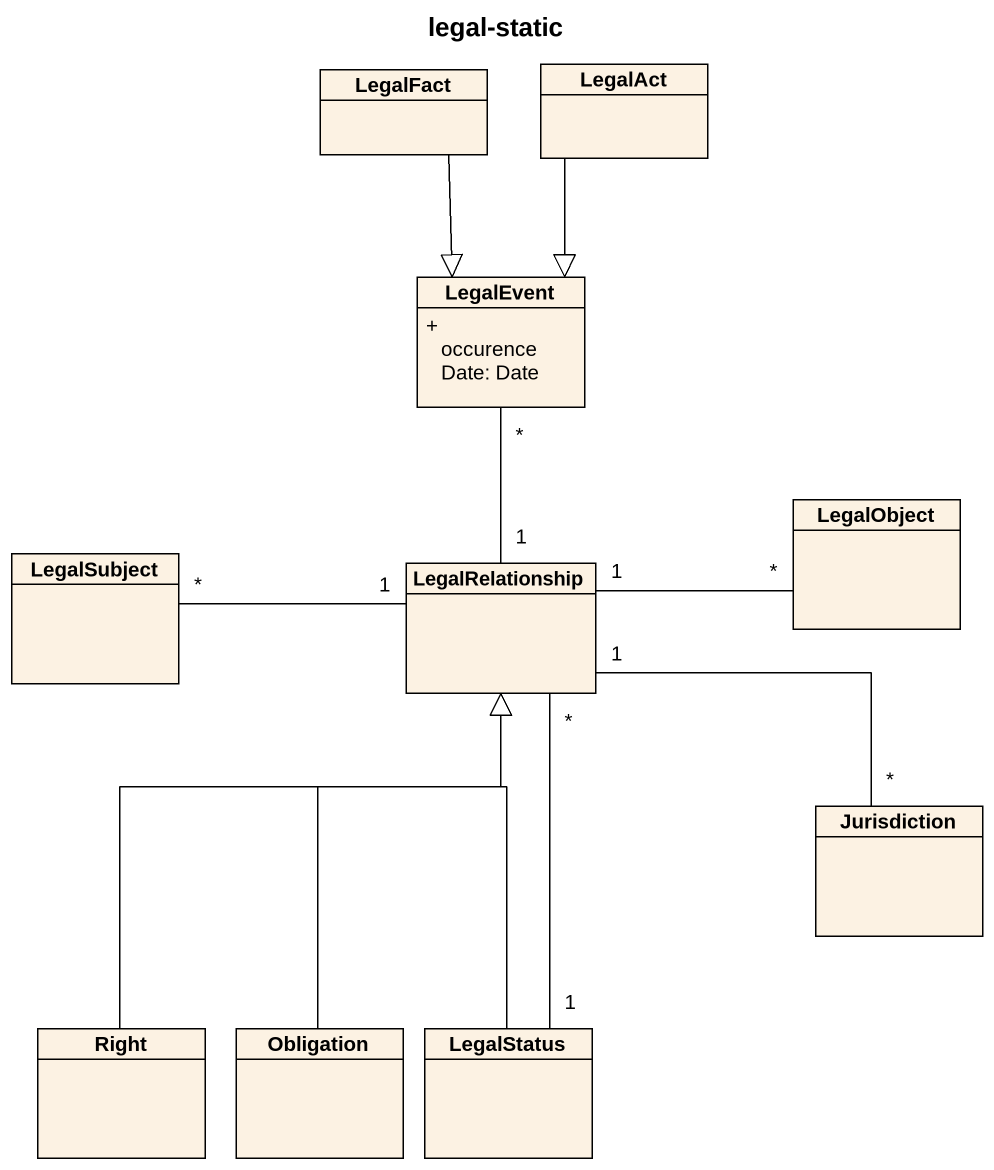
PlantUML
@startuml
title legal-static
hide circle
hide empty members
skinparam classAttributeIconSize 0
class LegalFact
class LegalAct
class LegalEvent {
  + occurenceDate: Date
}
class LegalSubject
class LegalRelationship
class LegalObject
class Jurisdiction
class "Right" as Right_
class Obligation
class LegalStatus
LegalFact --|> LegalEvent
LegalAct --|> LegalEvent
LegalRelationship "1" -up- "*" LegalEvent
LegalRelationship "1" -left- "*" LegalSubject
LegalRelationship "1" -right- "*" LegalObject
LegalRelationship "1" -- "*" Jurisdiction
Right_ -up-|> LegalRelationship
Obligation -up-|> LegalRelationship
LegalStatus -up-|> LegalRelationship
LegalStatus "1" -up- "*" LegalRelationship
@enduml
